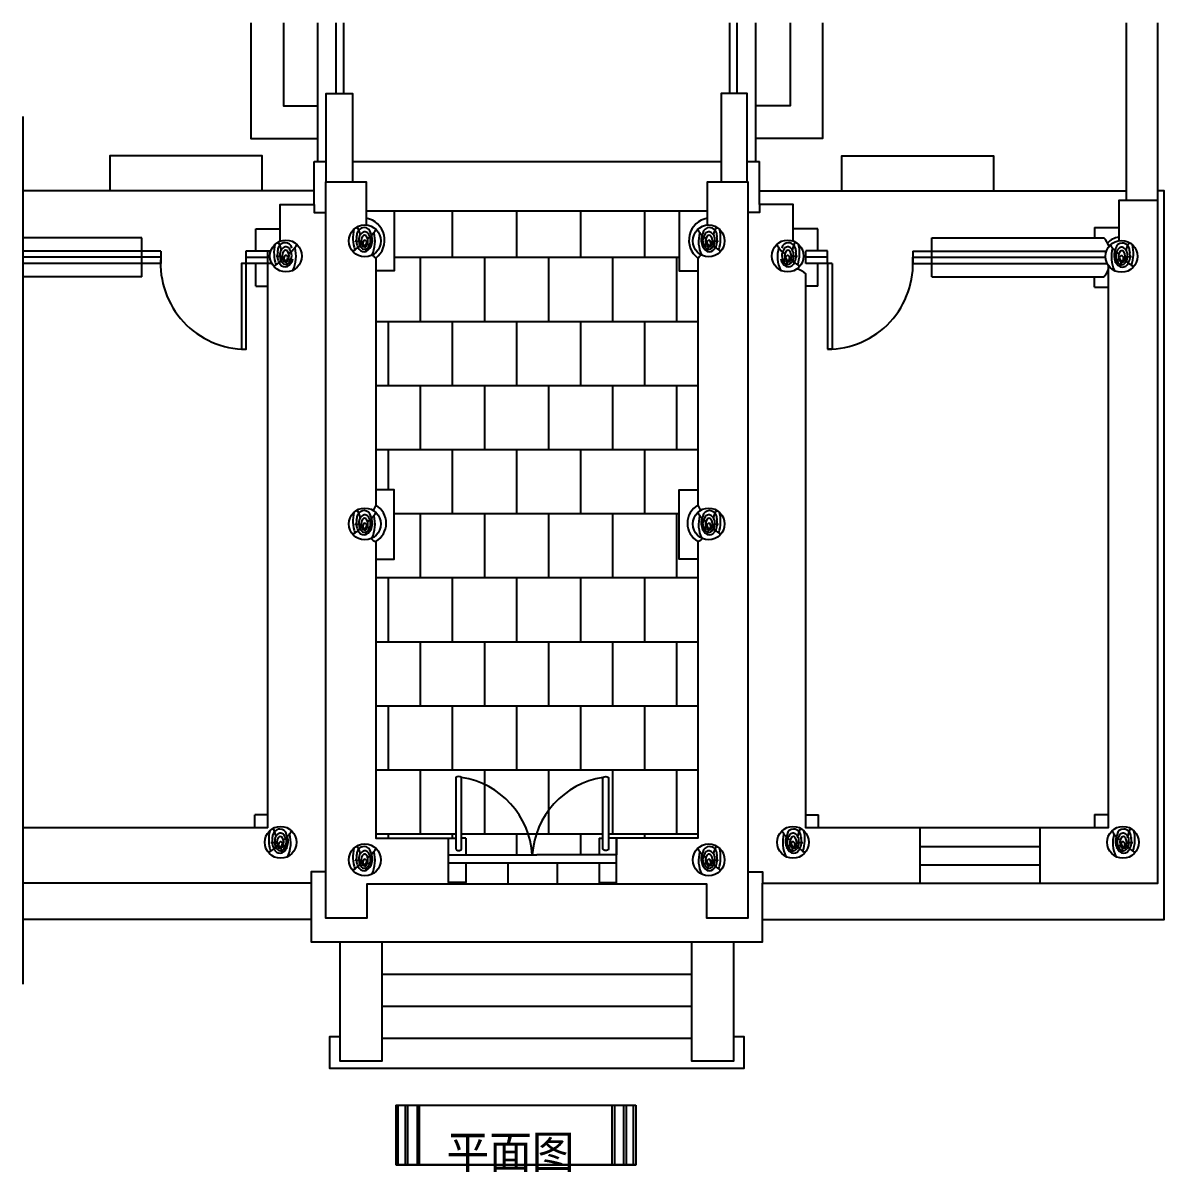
# Model space of a CAD drawing. Header units: metres. Extents: x 8921 to 17925, y 7667 to 23320.
# Drawn here: x 8921 to 17608, y 7667 to 16415 of the extents above; entities that cross this region are included whole.
import ezdxf

# ---------------------------------------------------------------- set-up
doc = ezdxf.new("R2010")
doc.units = ezdxf.units.M
for name, color, linetype in [('3', 3, 'Continuous'), ('4', 4, 'Continuous'), ('5', 6, 'Continuous'), ('7', 7, 'Continuous'), ('BH', 3, 'Continuous')]:
    doc.layers.add(name, color=color, linetype=linetype)

msp = doc.modelspace()

# ---------------------------------------------------------------- hatches: boundary and pattern name
at = {"layer": 'BH'}
h = msp.add_hatch(dxfattribs=at)
h.set_pattern_fill('AR-B88', scale=2.4)
h.paths.add_polyline_path([(13336.6, 10670.58, -0.39), (13379.8, 10670.58), (13379.8, 10209.67), (13439.71, 10209.67), (14059.42, 10209.67), (14059.42, 12332.57), (13917.82, 12332.57), (13917.82, 12859.56), (14059.42, 12859.56), (14059.42, 14527.27), (13917.82, 14527.27), (13917.82, 14982.47), (11748.14, 14982.47), (11748.14, 14527.27), (11606.54, 14527.27), (11606.54, 12859.56), (11748.14, 12859.56), (11748.14, 12332.57), (11606.54, 12332.57), (11606.54, 10209.67), (12217.35, 10209.67), (12217.35, 10670.58, -0.39), (12260.55, 10670.58, -0.35), (12798.58, 10080.89, -0.35)])
h.paths.add_polyline_path([(12291.88, 10209.67), (12291.88, 10080.89), (12798.58, 10080.89, 0.35), (12260.55, 10670.58), (12260.55, 10209.67)])
h.paths.add_polyline_path([(12798.58, 10080.89), (12832.98, 10080.89), (13307.71, 10080.89), (13307.71, 10209.67), (13336.6, 10209.67), (13336.6, 10670.58, 0.35)])

# ---------------------------------------------------------------- linework, layer by layer
at = {"layer": '3'}
for p, q in [((11164.94, 15360.09), (11164.94, 16414.73)), ((11306.54, 15876.89), (11306.54, 16414.73)), ((11363.34, 15876.89), (11363.34, 16414.73)), ((14302.62, 15876.89), (14302.62, 16414.73)), ((14359.42, 15876.89), (14359.42, 16414.73)), ((14501.02, 15360.09), (14501.02, 16414.73)), ((11137.74, 15136.09), (11137.74, 15360.09)), ((11137.74, 15360.09), (11230.54, 15360.09)), ((11430.54, 15360.09), (14235.42, 15360.09)), ((14435.42, 15360.09), (14528.22, 15360.09)), ((14528.22, 15136.09), (14528.22, 15360.09)), ((11137.74, 15032.89), (11137.74, 15136.09)), ((14528.22, 15032.89), (14528.22, 15136.09)), ((10693.74, 14679.29), (10693.74, 14847.29)), ((10693.74, 14847.29), (10880.14, 14847.29)), ((17078.45, 14858.49), (17078.45, 14780.09)), ((17078.45, 14858.49), (17263.86, 14858.49)), ((9970.71, 14677.69), (8921.47, 14677.69)), ((9970.71, 14631.29), (8921.47, 14631.29)), ((9970.71, 14677.69), (9970.71, 14584.89)), ((10620.94, 14679.29), (10808.08, 14679.29)), ((10620.94, 14583.29), (10620.94, 14679.29)), ((10620.94, 14631.29), (10802.17, 14631.29)), ((15045.02, 14679.29), (14880.22, 14679.29)), ((14880.22, 14583.29), (14880.22, 14679.29)), ((15045.02, 14631.29), (14880.22, 14631.29)), ((15045.02, 14583.29), (15045.02, 14679.29)), ((15695.25, 14677.69), (17169.63, 14677.69)), ((15695.25, 14677.69), (15695.25, 14584.89)), ((15695.25, 14631.29), (17163.15, 14631.29)), ((9970.71, 14584.89), (8921.47, 14584.89)), ((10693.74, 14412.09), (10693.74, 14583.29)), ((15081.02, 14583.29), (14880.22, 14583.29)), ((15045.02, 14583.29), (15045.02, 13931.29)), ((15081.02, 14583.29), (15081.02, 13931.29)), ((15695.25, 14584.89), (17175.24, 14584.89)), ((17078.45, 14404.09), (17078.45, 14482.49)), ((10693.74, 14412.09), (10785.74, 14412.09)), ((17078.45, 14404.09), (17183.86, 14404.09)), ((15081.02, 13931.29), (15045.02, 13931.29)), ((10785.74, 10386.49), (10687.34, 10386.49)), ((10687.34, 10286.49), (10687.34, 10386.49)), ((14880.22, 10386.49), (14978.62, 10386.49)), ((14978.62, 10286.49), (14978.62, 10386.49)), ((17078.45, 10389.14), (17183.86, 10389.14)), ((17078.45, 10389.14), (17078.45, 10286.49)), ((15748.32, 10146.76), (16661.92, 10146.76)), ((15748.32, 10007.02), (16661.92, 10007.02)), ((11115.38, 9590.49), (8921.47, 9590.49)), ((11655.38, 9174.49), (14010.58, 9174.49)), ((11655.38, 8930.49), (14010.58, 8930.49)), ((11655.38, 8686.49), (14010.58, 8686.49)), ((11758.84, 8175.25), (13587.65, 8175.25)), ((11758.84, 8175.25), (11758.84, 7722.84)), ((11758.84, 8175.25), (11758.84, 7722.84)), ((11777.56, 7722.84), (11777.56, 8175.25)), ((11777.56, 7722.84), (11777.56, 8175.25)), ((11832.15, 8175.25), (11832.15, 7722.84)), ((11832.15, 8175.25), (11832.15, 7722.84)), ((11850.87, 7722.84), (11850.87, 8175.25)), ((11850.87, 7722.84), (11850.87, 8175.25)), ((11921.54, 8175.25), (11921.54, 7722.84)), ((11921.54, 8175.25), (11921.54, 7722.84)), ((11940.26, 7722.84), (11940.26, 8175.25)), ((11940.26, 7722.84), (11940.26, 8175.25)), ((13406.23, 7722.84), (13406.23, 8175.25)), ((13406.23, 7722.84), (13406.23, 8175.25)), ((13424.95, 8175.25), (13424.95, 7722.84)), ((13424.95, 8175.25), (13424.95, 7722.84)), ((13495.63, 7722.84), (13495.63, 8175.25)), ((13495.63, 7722.84), (13495.63, 8175.25)), ((13514.35, 8175.25), (13514.35, 7722.84)), ((13514.35, 8175.25), (13514.35, 7722.84)), ((13568.93, 7722.84), (13568.93, 8175.25)), ((13568.93, 7722.84), (13568.93, 8175.25)), ((13587.65, 8175.25), (13587.65, 7722.84)), ((13587.65, 8175.25), (13587.65, 7722.84)), ((11758.84, 7722.84), (11777.56, 7722.84)), ((11758.84, 7722.84), (11777.56, 7722.84)), ((13587.65, 7722.84), (13568.93, 7722.84)), ((13587.65, 7722.84), (13568.93, 7722.84))]:
    msp.add_line(p, q, dxfattribs=at)
for points in [[(10656.94, 16414.73), (10656.94, 15536.09), (11164.94, 15536.09)], [(10904.94, 16414.73), (10904.94, 15784.09), (11164.94, 15784.09)], [(14761.02, 16414.73), (14761.02, 15784.09), (14501.02, 15784.09)], [(15009.02, 16414.73), (15009.02, 15536.09), (14501.02, 15536.09)], [(10742.54, 15136.09), (10742.54, 15403.29), (9582.54, 15403.29), (9582.54, 15136.09)], [(15155.42, 15136.09), (15155.42, 15403.29), (16309.02, 15403.29), (16309.02, 15136.09)], [(14550.58, 9590.49), (17607.86, 9590.49), (17607.86, 15136.09), (17559.86, 15136.09)], [(10816.29, 14583.29), (10584.94, 14583.29), (10584.94, 13931.29), (10620.94, 13931.29), (10620.94, 14583.29)], [(11758.84, 8175.25), (13587.65, 8175.25)], [(11758.84, 7722.84), (13587.65, 7722.84), (13587.65, 7722.84), (11758.84, 7722.84)]]:
    msp.add_lwpolyline(points, dxfattribs=at)
for centre, radius, start, end in [((11504.86, 14760.57), 169.89, 306.77, 80.21), ((14161.11, 14760.57), 169.89, 99.79, 233.23), ((11712.01, 14778.53), 278.82, 166.45, 198.83), ((11441.68, 14790.95), 21.42, 337.73, 16.24), ((11520.58, 14798.74), 58.36, 91.81, 181.77), ((11358.21, 14785.59), 131.08, 7.01, 35.39), ((11539.37, 14768.65), 60.76, 116.72, 195.53), ((11579.42, 14751.79), 83.85, 150.97, 201.94), ((11521.93, 14776.2), 22.71, 54.6, 134.19), ((11523, 14789.74), 34.94, 15.65, 108.27), ((11519.36, 14806.47), 50.61, 9.42, 90.7), ((11477.34, 14754.01), 70.65, 333.01, 35.17), ((11418.62, 14945.4), 214.71, 306.25, 331.68), ((11494.87, 14759.6), 73.37, 324.27, 32.63), ((11467.18, 14763.56), 114.22, 344.91, 26.63), ((11355.42, 14752.38), 246.15, 334.63, 15.75), ((14247.35, 14945.4), 214.71, 208.32, 233.75), ((14310.54, 14752.38), 246.15, 164.25, 205.37), ((14198.79, 14763.56), 114.22, 153.37, 195.09), ((14146.61, 14806.47), 50.61, 89.3, 170.58), ((14171.1, 14759.6), 73.37, 147.37, 215.73), ((14142.97, 14789.74), 34.94, 71.73, 164.35), ((14188.62, 14754.01), 70.65, 144.83, 206.99), ((14144.03, 14776.2), 22.71, 45.81, 125.4), ((14145.39, 14798.74), 58.36, 358.23, 88.19), ((14126.6, 14768.65), 60.76, 344.47, 63.28), ((14086.55, 14751.79), 83.85, 338.06, 29.03), ((14307.76, 14785.59), 131.08, 144.61, 172.99), ((14224.29, 14790.95), 21.42, 163.76, 202.27), ((13953.95, 14778.53), 278.82, 341.17, 13.55), ((17279.35, 14654.37), 131.16, 96.78, 140.07), ((11110.93, 14663.69), 278.82, 166.45, 198.83), ((10919.5, 14683.9), 58.36, 91.81, 181.77), ((10757.13, 14670.74), 131.08, 7.01, 35.39), ((10938.29, 14653.81), 60.76, 116.72, 195.53), ((10921.92, 14674.89), 34.94, 15.65, 108.27), ((10918.28, 14691.63), 50.61, 9.42, 90.7), ((10817.54, 14830.56), 214.71, 306.25, 331.68), ((10754.34, 14637.53), 246.15, 334.63, 15.75), ((11308.59, 14887.74), 244.33, 300.32, 320.71), ((11489.35, 15075.21), 322.41, 262.79, 271.11), ((11570.31, 14758.69), 111.45, 167.49, 216.6), ((11534.89, 14743.53), 54.79, 170.69, 230.65), ((11522.92, 14724.15), 32.35, 225.28, 346.79), ((11520.33, 14737.73), 25.44, 222.72, 321.68), ((11533.06, 14739.88), 24.74, 123.29, 194.16), ((11522.27, 14737.88), 13.8, 197.07, 349.29), ((11522.79, 14744.78), 16.12, 324.02, 101.85), ((11262.7, 14633.35), 275.7, 8.88, 19.22), ((11491.55, 14752.23), 87.86, 299.71, 347.91), ((11496.69, 14639.03), 103.93, 40.91, 67.87), ((14174.42, 14752.23), 87.86, 192.09, 240.29), ((14169.28, 14639.03), 103.93, 112.13, 139.09), ((14143.04, 14724.15), 32.35, 193.21, 314.72), ((14145.63, 14737.73), 25.44, 218.32, 317.28), ((14143.17, 14744.78), 16.12, 78.15, 215.98), ((14143.7, 14737.88), 13.8, 190.71, 342.93), ((14403.27, 14633.35), 275.7, 160.78, 171.12), ((14132.91, 14739.88), 24.74, 345.84, 56.71), ((14131.07, 14743.53), 54.79, 309.35, 9.31), ((14357.38, 14887.74), 244.33, 219.29, 239.68), ((14176.62, 15075.21), 322.41, 268.89, 277.21), ((14095.66, 14758.69), 111.45, 323.4, 12.51), ((14848.42, 14830.56), 214.71, 208.32, 233.75), ((14911.62, 14637.53), 246.15, 164.25, 205.37), ((14747.68, 14691.63), 50.61, 89.3, 170.58), ((14744.04, 14674.89), 34.94, 71.73, 164.35), ((14746.47, 14683.9), 58.36, 358.23, 88.19), ((14727.67, 14653.81), 60.76, 344.47, 63.28), ((14908.84, 14670.74), 131.08, 144.61, 172.99), ((14555.03, 14663.69), 278.82, 341.17, 13.55), ((17032.09, 14663.59), 164.73, 17.56, 45.01), ((17389.73, 14827.84), 214.71, 208.32, 233.75), ((17452.93, 14634.81), 246.15, 164.25, 205.37), ((17341.17, 14646), 114.22, 153.37, 195.09), ((17288.99, 14688.91), 50.61, 89.3, 170.58), ((17285.35, 14672.17), 34.94, 71.73, 164.35), ((17287.77, 14681.18), 58.36, 358.23, 88.19), ((17268.98, 14651.09), 60.76, 344.47, 63.28), ((17450.14, 14668.02), 131.08, 144.61, 172.99), ((17096.34, 14660.97), 278.82, 341.17, 13.55), ((10620.94, 14583.29), 652, 175.78, 270), ((10707.51, 14772.9), 244.33, 300.32, 320.71), ((10888.27, 14960.37), 322.41, 262.79, 271.11), ((10969.23, 14643.85), 111.45, 167.49, 216.6), ((10840.6, 14676.1), 21.42, 337.73, 16.24), ((10933.82, 14628.68), 54.79, 170.69, 230.65), ((10978.34, 14636.95), 83.85, 150.97, 201.94), ((10920.85, 14661.35), 22.71, 54.6, 134.19), ((10931.98, 14625.03), 24.74, 123.29, 194.16), ((10921.19, 14623.03), 13.8, 197.07, 349.29), ((10921.71, 14629.94), 16.12, 324.02, 101.85), ((10661.62, 14518.51), 275.7, 8.88, 19.22), ((10876.26, 14639.17), 70.65, 333.01, 35.17), ((10890.47, 14637.38), 87.86, 299.71, 347.91), ((10895.61, 14524.19), 103.93, 40.91, 67.87), ((10893.79, 14644.75), 73.37, 324.27, 32.63), ((11518.63, 14719.55), 46.63, 215.83, 290.67), ((14147.33, 14719.55), 46.63, 249.33, 324.17), ((14775.49, 14637.38), 87.86, 192.09, 240.29), ((14770.35, 14524.19), 103.93, 112.13, 139.09), ((14772.18, 14644.75), 73.37, 147.37, 215.73), ((14789.7, 14639.17), 70.65, 144.83, 206.99), ((14744.25, 14629.94), 16.12, 78.15, 215.98), ((14744.77, 14623.03), 13.8, 190.71, 342.93), ((15004.34, 14518.51), 275.7, 160.78, 171.12), ((14745.11, 14661.35), 22.71, 45.81, 125.4), ((14733.99, 14625.03), 24.74, 345.84, 56.71), ((14687.63, 14636.95), 83.85, 338.06, 29.03), ((14732.15, 14628.68), 54.79, 309.35, 9.31), ((14958.46, 14772.9), 244.33, 219.29, 239.68), ((14777.69, 14960.37), 322.41, 268.89, 277.21), ((14696.74, 14643.85), 111.45, 323.4, 12.51), ((14825.37, 14676.1), 21.42, 163.76, 202.27), ((15045.02, 14583.29), 652, 270, 4.22), ((17316.8, 14634.66), 87.86, 192.09, 240.29), ((17311.66, 14521.47), 103.93, 112.13, 139.09), ((17313.49, 14642.03), 73.37, 147.37, 215.73), ((17331.01, 14636.45), 70.65, 144.83, 206.99), ((17285.56, 14627.22), 16.12, 78.15, 215.98), ((17286.08, 14620.31), 13.8, 190.71, 342.93), ((17286.42, 14658.63), 22.71, 45.81, 125.4), ((17275.29, 14622.31), 24.74, 345.84, 56.71), ((17228.93, 14634.23), 83.85, 338.06, 29.03), ((17273.46, 14625.96), 54.79, 309.35, 9.31), ((17499.76, 14770.17), 244.33, 219.29, 239.68), ((17319, 14957.65), 322.41, 268.89, 277.21), ((17238.04, 14641.13), 111.45, 323.4, 12.51), ((17366.67, 14673.38), 21.42, 163.76, 202.27), ((10917.56, 14604.7), 46.63, 215.83, 290.67), ((10921.84, 14609.3), 32.35, 225.28, 346.79), ((10919.25, 14622.88), 25.44, 222.72, 321.68), ((14744.12, 14609.3), 32.35, 193.21, 314.72), ((14746.71, 14622.88), 25.44, 218.32, 317.28), ((14748.41, 14604.7), 46.63, 249.33, 324.17), ((17032.09, 14598.99), 164.73, 314.99, 337.12), ((17279.35, 14608.2), 131.16, 219.93, 223.28), ((17285.43, 14606.58), 32.35, 193.21, 314.72), ((17288.02, 14620.16), 25.44, 218.32, 317.28), ((17545.65, 14515.79), 275.7, 160.78, 171.12), ((17289.72, 14601.98), 46.63, 249.33, 324.17), ((11712.01, 12623.69), 278.82, 166.45, 198.83), ((11520.58, 12643.89), 58.36, 91.81, 181.77), ((11358.21, 12630.74), 131.08, 7.01, 35.39), ((11519.36, 12651.62), 50.61, 9.42, 90.7), ((11418.62, 12790.55), 214.71, 306.25, 331.68), ((11528.08, 12606.16), 158.57, 299.66, 60.34), ((14137.89, 12606.16), 158.57, 119.66, 240.34), ((14247.35, 12790.55), 214.71, 208.32, 233.75), ((14146.61, 12651.62), 50.61, 89.3, 170.58), ((14145.39, 12643.89), 58.36, 358.23, 88.19), ((14307.76, 12630.74), 131.08, 144.61, 172.99), ((13953.95, 12623.69), 278.82, 341.17, 13.55), ((11489.35, 12920.36), 322.41, 262.79, 271.11), ((11570.31, 12603.85), 111.45, 167.49, 216.6), ((11441.68, 12636.1), 21.42, 337.73, 16.24), ((11539.37, 12613.8), 60.76, 116.72, 195.53), ((11534.89, 12588.68), 54.79, 170.69, 230.65), ((11579.42, 12596.95), 83.85, 150.97, 201.94), ((11521.93, 12621.35), 22.71, 54.6, 134.19), ((11533.06, 12585.03), 24.74, 123.29, 194.16), ((11523, 12634.89), 34.94, 15.65, 108.27), ((11522.79, 12589.93), 16.12, 324.02, 101.85), ((11477.34, 12599.16), 70.65, 333.01, 35.17), ((11494.87, 12604.75), 73.37, 324.27, 32.63), ((11467.18, 12608.71), 114.22, 344.91, 26.63), ((11355.42, 12597.53), 246.15, 334.63, 15.75), ((14310.54, 12597.53), 246.15, 164.25, 205.37), ((14198.79, 12608.71), 114.22, 153.37, 195.09), ((14171.1, 12604.75), 73.37, 147.37, 215.73), ((14142.97, 12634.89), 34.94, 71.73, 164.35), ((14188.62, 12599.16), 70.65, 144.83, 206.99), ((14143.17, 12589.93), 16.12, 78.15, 215.98), ((14144.03, 12621.35), 22.71, 45.81, 125.4), ((14132.91, 12585.03), 24.74, 345.84, 56.71), ((14126.6, 12613.8), 60.76, 344.47, 63.28), ((14086.55, 12596.95), 83.85, 338.06, 29.03), ((14131.07, 12588.68), 54.79, 309.35, 9.31), ((14176.62, 12920.36), 322.41, 268.89, 277.21), ((14095.66, 12603.85), 111.45, 323.4, 12.51), ((14224.29, 12636.1), 21.42, 163.76, 202.27), ((11308.59, 12732.89), 244.33, 300.32, 320.71), ((11518.63, 12564.7), 46.63, 215.83, 290.67), ((11522.92, 12569.3), 32.35, 225.28, 346.79), ((11520.33, 12582.88), 25.44, 222.72, 321.68), ((11522.27, 12583.03), 13.8, 197.07, 349.29), ((11262.7, 12478.51), 275.7, 8.88, 19.22), ((11491.55, 12597.38), 87.86, 299.71, 347.91), ((11496.69, 12484.19), 103.93, 40.91, 67.87), ((14174.42, 12597.38), 87.86, 192.09, 240.29), ((14169.28, 12484.19), 103.93, 112.13, 139.09), ((14143.04, 12569.3), 32.35, 193.21, 314.72), ((14145.63, 12582.88), 25.44, 218.32, 317.28), ((14143.7, 12583.03), 13.8, 190.71, 342.93), ((14403.27, 12478.51), 275.7, 160.78, 171.12), ((14147.33, 12564.7), 46.63, 249.33, 324.17), ((14357.38, 12732.89), 244.33, 219.29, 239.68), ((11070.81, 10200.17), 278.82, 166.45, 198.83), ((10879.38, 10220.38), 58.36, 91.81, 181.77), ((10717.01, 10207.22), 131.08, 7.01, 35.39), ((10898.17, 10190.29), 60.76, 116.72, 195.53), ((10881.8, 10211.38), 34.94, 15.65, 108.27), ((10878.16, 10228.11), 50.61, 9.42, 90.7), ((10777.42, 10367.04), 214.71, 306.25, 331.68), ((10825.98, 10185.2), 114.22, 344.91, 26.63), ((10714.22, 10174.01), 246.15, 334.63, 15.75), ((14888.55, 10367.04), 214.71, 208.32, 233.75), ((14951.74, 10174.01), 246.15, 164.25, 205.37), ((14839.99, 10185.2), 114.22, 153.37, 195.09), ((14787.81, 10228.11), 50.61, 89.3, 170.58), ((14784.17, 10211.38), 34.94, 71.73, 164.35), ((14786.59, 10220.38), 58.36, 358.23, 88.19), ((14767.8, 10190.29), 60.76, 344.47, 63.28), ((14948.96, 10207.22), 131.08, 144.61, 172.99), ((14595.15, 10200.17), 278.82, 341.17, 13.55), ((17400.88, 10367.04), 214.71, 208.32, 233.75), ((17464.08, 10174.01), 246.15, 164.25, 205.37), ((17352.32, 10185.2), 114.22, 153.37, 195.09), ((17300.14, 10228.11), 50.61, 89.3, 170.58), ((17296.5, 10211.38), 34.94, 71.73, 164.35), ((17298.92, 10220.38), 58.36, 358.23, 88.19), ((17280.13, 10190.29), 60.76, 344.47, 63.28), ((17461.29, 10207.22), 131.08, 144.61, 172.99), ((17107.49, 10200.17), 278.82, 341.17, 13.55), ((10667.39, 10309.38), 244.33, 300.32, 320.71), ((10848.15, 10496.85), 322.41, 262.79, 271.11), ((10929.11, 10180.33), 111.45, 167.49, 216.6), ((10800.48, 10212.58), 21.42, 337.73, 16.24), ((10893.7, 10165.16), 54.79, 170.69, 230.65), ((10938.22, 10173.43), 83.85, 150.97, 201.94), ((10880.73, 10197.83), 22.71, 54.6, 134.19), ((10891.86, 10161.52), 24.74, 123.29, 194.16), ((10881.07, 10159.51), 13.8, 197.07, 349.29), ((10881.59, 10166.42), 16.12, 324.02, 101.85), ((10836.14, 10175.65), 70.65, 333.01, 35.17), ((10850.35, 10173.87), 87.86, 299.71, 347.91), ((10855.49, 10060.67), 103.93, 40.91, 67.87), ((10853.67, 10181.23), 73.37, 324.27, 32.63), ((11358.21, 10073.59), 131.08, 7.01, 35.39), ((14307.76, 10073.59), 131.08, 144.61, 172.99), ((14815.62, 10173.87), 87.86, 192.09, 240.29), ((14810.48, 10060.67), 103.93, 112.13, 139.09), ((14812.3, 10181.23), 73.37, 147.37, 215.73), ((14829.82, 10175.65), 70.65, 144.83, 206.99), ((14784.37, 10166.42), 16.12, 78.15, 215.98), ((14784.89, 10159.51), 13.8, 190.71, 342.93), ((14785.23, 10197.83), 22.71, 45.81, 125.4), ((14774.11, 10161.52), 24.74, 345.84, 56.71), ((14727.75, 10173.43), 83.85, 338.06, 29.03), ((14772.27, 10165.16), 54.79, 309.35, 9.31), ((14998.58, 10309.38), 244.33, 219.29, 239.68), ((14817.82, 10496.85), 322.41, 268.89, 277.21), ((14736.86, 10180.33), 111.45, 323.4, 12.51), ((14865.49, 10212.58), 21.42, 163.76, 202.27), ((17327.95, 10173.87), 87.86, 192.09, 240.29), ((17322.81, 10060.67), 103.93, 112.13, 139.09), ((17324.63, 10181.23), 73.37, 147.37, 215.73), ((17342.16, 10175.65), 70.65, 144.83, 206.99), ((17296.71, 10166.42), 16.12, 78.15, 215.98), ((17297.23, 10159.51), 13.8, 190.71, 342.93), ((17297.56, 10197.83), 22.71, 45.81, 125.4), ((17286.44, 10161.52), 24.74, 345.84, 56.71), ((17240.08, 10173.43), 83.85, 338.06, 29.03), ((17284.6, 10165.16), 54.79, 309.35, 9.31), ((17510.91, 10309.38), 244.33, 219.29, 239.68), ((17330.15, 10496.85), 322.41, 268.89, 277.21), ((17249.19, 10180.33), 111.45, 323.4, 12.51), ((17377.82, 10212.58), 21.42, 163.76, 202.27), ((10877.43, 10141.18), 46.63, 215.83, 290.67), ((10881.72, 10145.78), 32.35, 225.28, 346.79), ((10879.13, 10159.36), 25.44, 222.72, 321.68), ((10621.5, 10054.99), 275.7, 8.88, 19.22), ((11712.01, 10066.53), 278.82, 166.45, 198.83), ((11570.31, 10046.69), 111.45, 167.49, 216.6), ((11441.68, 10078.95), 21.42, 337.73, 16.24), ((11520.58, 10086.74), 58.36, 91.81, 181.77), ((11539.37, 10056.65), 60.76, 116.72, 195.53), ((11579.42, 10039.79), 83.85, 150.97, 201.94), ((11521.93, 10064.2), 22.71, 54.6, 134.19), ((11523, 10077.74), 34.94, 15.65, 108.27), ((11519.36, 10094.47), 50.61, 9.42, 90.7), ((11477.34, 10042.01), 70.65, 333.01, 35.17), ((11418.62, 10233.4), 214.71, 306.25, 331.68), ((11494.87, 10047.6), 73.37, 324.27, 32.63), ((11467.18, 10051.56), 114.22, 344.91, 26.63), ((11355.42, 10040.38), 246.15, 334.63, 15.75), ((14247.35, 10233.4), 214.71, 208.32, 233.75), ((14310.54, 10040.38), 246.15, 164.25, 205.37), ((14198.79, 10051.56), 114.22, 153.37, 195.09), ((14146.61, 10094.47), 50.61, 89.3, 170.58), ((14171.1, 10047.6), 73.37, 147.37, 215.73), ((14142.97, 10077.74), 34.94, 71.73, 164.35), ((14188.62, 10042.01), 70.65, 144.83, 206.99), ((14144.03, 10064.2), 22.71, 45.81, 125.4), ((14145.39, 10086.74), 58.36, 358.23, 88.19), ((14126.6, 10056.65), 60.76, 344.47, 63.28), ((14086.55, 10039.79), 83.85, 338.06, 29.03), ((14095.66, 10046.69), 111.45, 323.4, 12.51), ((14224.29, 10078.95), 21.42, 163.76, 202.27), ((13953.95, 10066.53), 278.82, 341.17, 13.55), ((14784.24, 10145.78), 32.35, 193.21, 314.72), ((14786.83, 10159.36), 25.44, 218.32, 317.28), ((15044.47, 10054.99), 275.7, 160.78, 171.12), ((14788.53, 10141.18), 46.63, 249.33, 324.17), ((17296.58, 10145.78), 32.35, 193.21, 314.72), ((17299.16, 10159.36), 25.44, 218.32, 317.28), ((17556.8, 10054.99), 275.7, 160.78, 171.12), ((17300.86, 10141.18), 46.63, 249.33, 324.17), ((11308.59, 10175.74), 244.33, 300.32, 320.71), ((11489.35, 10363.21), 322.41, 262.79, 271.11), ((11534.89, 10031.53), 54.79, 170.69, 230.65), ((11518.63, 10007.55), 46.63, 215.83, 290.67), ((11522.92, 10012.15), 32.35, 225.28, 346.79), ((11520.33, 10025.73), 25.44, 222.72, 321.68), ((11533.06, 10027.88), 24.74, 123.29, 194.16), ((11522.27, 10025.88), 13.8, 197.07, 349.29), ((11522.79, 10032.78), 16.12, 324.02, 101.85), ((11262.7, 9921.35), 275.7, 8.88, 19.22), ((11491.55, 10040.23), 87.86, 299.71, 347.91), ((11496.69, 9927.03), 103.93, 40.91, 67.87), ((14174.42, 10040.23), 87.86, 192.09, 240.29), ((14169.28, 9927.03), 103.93, 112.13, 139.09), ((14143.04, 10012.15), 32.35, 193.21, 314.72), ((14145.63, 10025.73), 25.44, 218.32, 317.28), ((14143.17, 10032.78), 16.12, 78.15, 215.98), ((14143.7, 10025.88), 13.8, 190.71, 342.93), ((14403.27, 9921.35), 275.7, 160.78, 171.12), ((14147.33, 10007.55), 46.63, 249.33, 324.17), ((14132.91, 10027.88), 24.74, 345.84, 56.71), ((14131.07, 10031.53), 54.79, 309.35, 9.31), ((14357.38, 10175.74), 244.33, 219.29, 239.68), ((14176.62, 10363.21), 322.41, 268.89, 277.21)]:
    msp.add_arc(centre, radius, start, end, dxfattribs=at)
at = {"layer": '4'}
for p, q in [((17319.06, 16414.73), (17319.06, 15064.45)), ((10785.74, 10286.49), (10785.74, 14679.29)), ((10785.74, 10286.49), (8921.47, 10286.49)), ((13439.71, 10209.67), (13439.71, 10080.89))]:
    msp.add_line(p, q, dxfattribs=at)
for points in [[(14439.42, 9952.09), (14550.58, 9952.09), (14550.58, 9867.29), (17559.86, 9867.29), (17559.86, 16414.73)], [(11230.54, 15204.89), (11230.54, 15876.89), (11430.54, 15876.89), (11430.54, 15204.89)], [(14435.42, 15204.89), (14435.42, 15876.89), (14235.42, 15876.89), (14235.42, 15204.89)], [(14132.22, 14876.49), (14132.22, 15204.89), (14439.42, 15204.89), (14439.42, 9600.89), (14127.42, 9600.89), (14127.42, 9859.29), (11538.54, 9859.29), (11538.54, 9600.89), (11226.54, 9600.89), (11226.54, 15204.89)], [(11226.54, 15204.89), (11533.74, 15204.89), (11533.74, 14876.49)], [(17559.86, 15064.45), (17263.86, 15064.45), (17263.86, 14757.58)], [(10880.14, 14754.17), (10880.14, 15032.89), (11137.74, 15032.89), (11137.74, 14972.89), (11226.54, 14972.89)], [(14785.82, 14754.17), (14785.82, 15032.89), (14528.22, 15032.89), (14528.22, 14972.89), (14439.42, 14972.89)], [(11226.54, 9952.09), (11115.38, 9952.09), (11115.38, 9867.29), (8921.47, 9867.29)]]:
    msp.add_lwpolyline(points, dxfattribs=at)
for points in [[(11582.5, 14649.33, 0.04), (11606.54, 14624.47), (11606.54, 12743.95, -0.07), (11586.77, 12704.59)], [(14083.46, 14649.33, -0.04), (14059.42, 14624.47), (14059.42, 12743.95, 0.07), (14079.2, 12704.59)], [(17183.86, 14570), (17183.86, 10286.49), (14880.22, 10286.49), (14880.22, 14505.79, 0.08), (14814.78, 14543.1)], [(11572.64, 12489.63, 0.21), (11606.54, 12468.36), (11606.54, 10209.67), (12206.54, 10209.67)], [(14093.33, 12489.63, -0.21), (14059.42, 12468.36), (14059.42, 10209.67), (13439.71, 10209.67)]]:
    msp.add_lwpolyline(points, format="xyb", dxfattribs=at)
at = {"layer": '5'}
for centre in [(11524.13, 14755.61), (14141.83, 14755.61), (10923.06, 14640.77), (14742.91, 14640.77), (17284.22, 14638.05), (11524.13, 12600.76), (14141.83, 12600.76), (10882.93, 10177.25), (14783.03, 10177.25), (17295.36, 10177.25), (11524.13, 10043.61), (14141.83, 10043.61)]:
    msp.add_circle(centre, 121.26, dxfattribs=at)
at = {"layer": '7'}
for p, q in [((11137.74, 15136.09), (8921.47, 15136.09)), ((14528.22, 15136.09), (17319.06, 15136.09)), ((14132.22, 14982.47), (11533.74, 14982.47)), ((14972.22, 14847.29), (14785.82, 14847.29)), ((14972.22, 14679.29), (14972.22, 14847.29)), ((9826.71, 14482.49), (9826.71, 14780.09)), ((15839.25, 14482.49), (15839.25, 14780.09)), ((14972.22, 14412.09), (14972.22, 14583.29)), ((14972.22, 14412.09), (14880.22, 14412.09)), ((15748.32, 10286.49), (15748.32, 9867.29)), ((16661.92, 10286.49), (16661.92, 9867.29)), ((12291.88, 10209.67), (12260.55, 10209.67)), ((12291.88, 10209.67), (12291.88, 10080.89)), ((13307.71, 10209.67), (13327.42, 10209.67)), ((12159.88, 10080.89), (12832.98, 10080.89)), ((13439.71, 10080.89), (12832.98, 10080.89)), ((12159.88, 10021.69), (13439.71, 10021.69))]:
    msp.add_line(p, q, dxfattribs=at)
for points in [[(11748.14, 14982.47), (11748.14, 14527.27), (11606.54, 14527.27)], [(13917.82, 14982.47), (13917.82, 14527.27), (14059.42, 14527.27)], [(9826.71, 14780.09), (8921.47, 14780.09)], [(15839.25, 14780.09), (17148.55, 14780.09)], [(9826.71, 14482.49), (8921.47, 14482.49)], [(15839.25, 14482.49), (17148.55, 14482.49)], [(11606.54, 12332.57), (11748.14, 12332.57), (11748.14, 12859.56), (11606.54, 12859.56)], [(14059.42, 12332.57), (13917.82, 12332.57), (13917.82, 12859.56), (14059.42, 12859.56)], [(12291.88, 10021.69), (12291.88, 9870.47), (12159.88, 9870.47), (12159.88, 10209.67), (12217.35, 10209.67)], [(13307.71, 10021.69), (13307.71, 9870.47), (13439.71, 9870.47), (13439.71, 10209.67), (13379.8, 10209.67)], [(13307.71, 10209.67), (13307.71, 10080.89)], [(13336.6, 10209.67), (13327.42, 10209.67)], [(11115.38, 9867.29), (11115.38, 9418.49), (14550.58, 9418.49), (14550.58, 9867.29)], [(11333.78, 9418.49), (11333.78, 8514.49), (11655.38, 8514.49), (11655.38, 9418.49)], [(14010.58, 9418.49), (14010.58, 8514.49), (14332.18, 8514.49), (14332.18, 9418.49)], [(14332.18, 8698.49), (14408.18, 8698.49), (14408.18, 8454.49), (11257.78, 8454.49), (11257.78, 8698.49), (11333.78, 8698.49)]]:
    msp.add_lwpolyline(points, dxfattribs=at)
for points in [[(12217.35, 10124.99, 0.48), (12260.55, 10124.33), (12260.55, 10670.58, 0.39), (12217.35, 10670.58)], [(13379.8, 10124.99, -0.48), (13336.6, 10124.33), (13336.6, 10670.58, -0.39), (13379.8, 10670.58)]]:
    msp.add_lwpolyline(points, format="xyb", close=True, dxfattribs=at)
for centre, start, end in [((12163.21, 10041.48), 3.55, 81.2), ((13433.95, 10041.48), 98.8, 176.45)]:
    msp.add_arc(centre, 636.59, start, end, dxfattribs=at)
at = {"layer": 'BH'}
for p, q in [((8921.47, 15701.88), (8921.47, 9098.07)), ((12611.26, 10021.69), (12611.26, 9859.29)), ((12988.33, 10021.69), (12988.33, 9859.29))]:
    msp.add_line(p, q, dxfattribs=at)

# ---------------------------------------------------------------- texts
at = {"layer": '3', "insert": (12145.34, 7944.69), "char_height": 250, "attachment_point": 1}
msp.add_mtext('平面图', dxfattribs=at)

doc.saveas('drawing.dxf')
